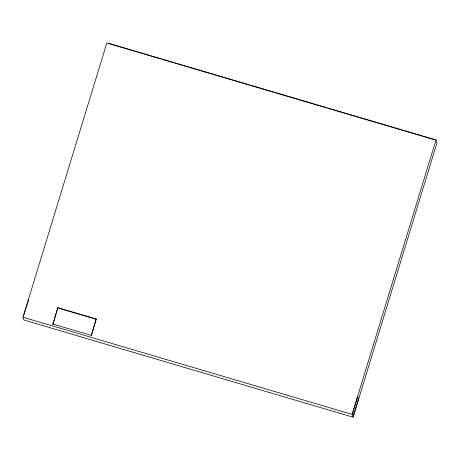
<?xml version="1.0" encoding="UTF-8"?>
<svg xmlns="http://www.w3.org/2000/svg" width="460" height="460" viewBox="0 0 460 460"><rect width="100%" height="100%" fill="white"/><g stroke="black" fill="none" stroke-linecap="round" stroke-linejoin="round"><path stroke-width="0.69" d="M23 317.222L106.898 42.797L436.022 139.961L437 142.778L353.102 417.203L23.977 320.039L23 317.222L352.124 414.379L353.102 417.203M23.644 315.663L28.646 299.305M57.81 307.683L52.9 324.294L57.81 307.683L96.209 319.022L91.505 334.949M91.298 335.633L96.209 319.022M352.124 414.379L436.022 139.961M358.57 398.768L353.567 415.127L352.768 412.821L357.765 396.462L358.57 398.768L356.741 398.233M108.819 43.596L161.109 59.035M162.489 59.443L173.495 62.692M174.875 63.1L249.872 85.238M251.252 85.646L326.255 107.784M327.629 108.192L434.28 139.673M57.902 307.941L96.295 319.274M52.808 324.041L91.206 335.374"/></g></svg>
